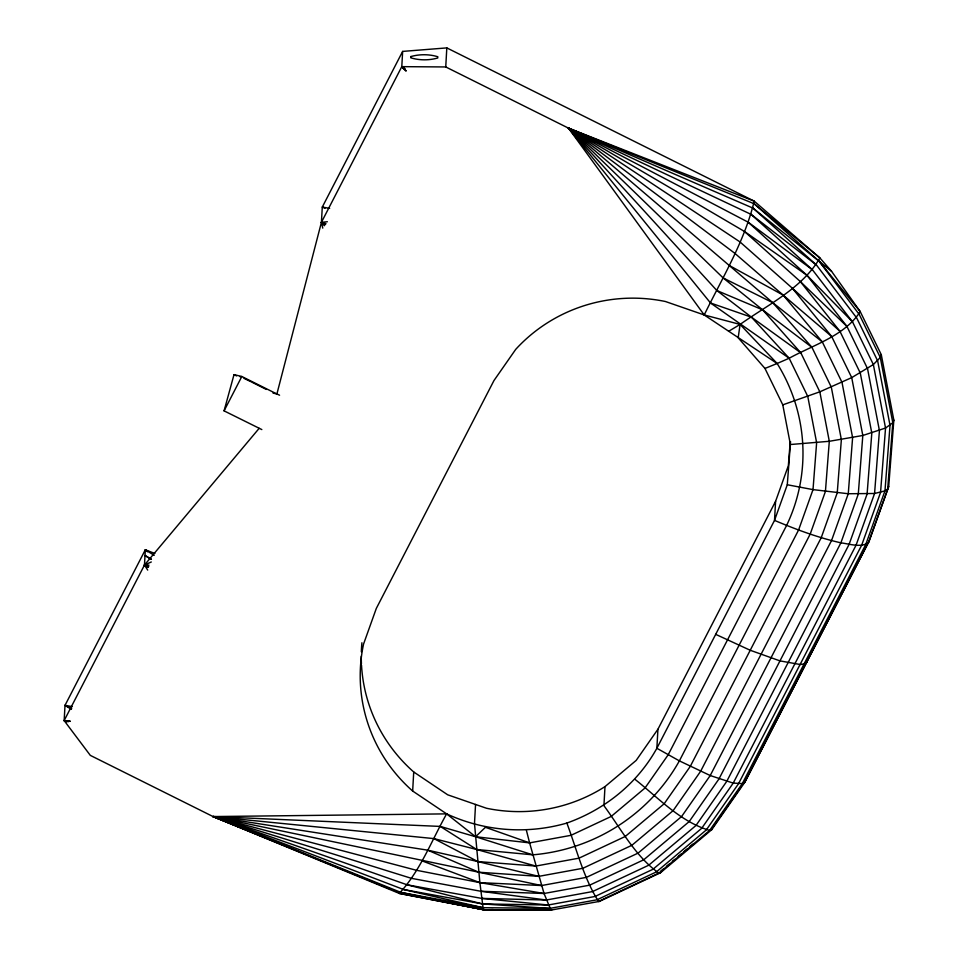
<?xml version="1.0" encoding="UTF-8"?>
<svg xmlns="http://www.w3.org/2000/svg" width="958" height="958" viewBox="0 0 958 958"><rect width="100%" height="100%" fill="white"/><g stroke="black" fill="none" stroke-linecap="round" stroke-linejoin="round"><path stroke-width="1.44" d="M322.762 228.124L321.421 222.328L401.797 66.653L445.745 66.952L568.489 128.144L716.895 290.561L751.515 317.218L789.164 358.244L807.762 396.408L816.635 442.692L813.007 489.622L798.589 530.002L679.378 760.88C649.308 814.635 594.044 849.674 532.768 854.835L475.575 836.741L446.62 813.869L412.659 791.033A157.555 154.549 3.2 0 1 363.561 644.063L376.314 608.426L493.981 380.53L515.715 349.371A157.555 154.549 3.2 0 1 665.415 301.507L704.214 314.954C722.308 277.904 744.51 241.416 754.209 201.144L446.811 47.9L402.647 51.409L322.283 207.084L321.421 222.328L276.898 393.978L279.58 395.211M154.837 553.473L145.329 549.784L65.012 705.351L64.162 720.596L90.303 755.371L213.047 816.563L399.282 893.407L483.946 909.801L551.712 910.1L483.574 909.669L399.282 893.407L398.528 892.437M66.928 721.673L64.162 720.596L144.478 565.028L145.329 549.784L154.202 555.365M402.647 51.409L401.797 66.653L405.893 71.012M445.745 66.952L446.811 47.9M412.659 791.033L413.724 771.98A157.555 154.549 3.2 0 1 361.513 665.235M475.551 804.457L474.485 823.521L479.874 882.629L483.071 907.693L483.946 909.801L493.693 909.621M790.194 441.854L788.35 465.696L775.585 501.333L657.93 729.23L636.196 760.389L604.989 786.614L603.923 805.678C620.988 828.754 635.142 856.212 658.865 873.109L660.445 872.774L711.782 829.628L744.725 782.375L869.301 540.731L888.701 486.544L893.838 420.131L881.276 354.652L860.212 311.578L831.544 271.282L819.868 257.918L754.209 201.144L568.489 128.144L704.214 314.954L777.142 363.489C807.642 412.419 811.582 473.276 786.626 525.391L668.181 754.796L644.974 788.051L611.156 816.467L570.98 835.328L529.606 842.884L475.575 836.741L440.273 826.419L213.047 816.563L362.543 877.72M657.93 729.23L656.865 748.282C637.274 783.62 604.726 809.558 566.861 823.066C526.948 834.574 484.305 831.316 446.62 813.869L213.047 816.563L400.983 892.437L483.574 909.669M775.585 501.333L774.519 520.386L656.865 748.282L679.378 760.88L710.225 775.537L733.229 783.105L742.33 783.56L744.725 782.375L869.301 540.731M790.554 441.59L787.284 484.748L774.519 520.386C796.05 529.451 818.06 537.678 840.885 542.827C849.734 543.964 860.033 547.725 868.355 542.935L888.701 486.544M754.126 203.731L818.934 261.007L860.212 311.578C844.776 335.815 813.402 344.892 789.164 358.244L710.525 302.991L568.489 128.144L754.126 203.731L819.868 257.918C802.804 287.855 767.466 304.919 740.091 324.427L738.175 337.779L764.975 368.447L782.782 404.851L790.398 444.524L829.305 441.291L862.811 435.483L885.539 428.034L892.808 422.741L893.838 420.131M261.833 429.579L224.076 410.862L234.015 374.626L241.823 376.494L276.898 393.978L272.994 393.043M881.276 354.652L880.294 357.478L873.361 364.531L851.722 377.62L819.82 391.822L782.782 404.851M712.584 827.652L711.782 829.628L709.662 830.406L658.865 873.109L598.499 901.43C583.446 877.6 576.716 849.303 566.861 823.066M807.462 660.493L806.552 662.661L804.085 663.99L800.11 664.493L779.968 660.888L750.258 650.278L715.686 634.34M399.282 893.407C420.251 870.918 431.627 840.537 446.62 813.869M224.076 410.862L241.823 376.494M713.435 826.443L718.512 819.15M720.212 816.719L740.546 787.56M742.234 785.129L745.623 780.267M147.7 570.082L144.478 565.028L259.151 428.346M475.575 836.741L485.431 827.305L529.606 842.884L544.048 893.491L550.934 910.1L599.457 901.394L660.445 872.774L661.08 870.942L663.367 869.026M666.804 866.14L669.091 864.212M672.528 861.326L674.815 859.398M678.24 856.512L681.677 853.626M683.964 851.71L687.401 848.824M689.688 846.896L693.125 844.01M728.595 331.336L740.091 324.427L777.142 363.489L789.164 358.244M148.957 565.148L144.478 565.028L148.346 567.304L144.478 565.028L151.304 561.975M764.975 368.447L777.142 363.489M253.235 832.358L213.047 816.563L427.711 850.165L477.791 861.553L535.833 866.056L579.051 858.152L625.275 836.454L664.181 803.75L690.251 766.424L810.193 534.109L825.425 491.454L829.305 441.291L819.82 391.822L800.828 352.831L762.64 309.841L723.158 277.94L568.489 128.144L753.084 208.173L831.544 271.282M751.084 214.376L812.432 269.785L852.56 321.936L873.361 364.531L885.539 428.034L880.558 492.424L861.685 545.162L738.474 783.8L706.285 829.963L656.338 871.936L597.002 899.79L549.76 908.4L483.071 907.693L403.617 889.539L213.047 816.563L478.808 872.223L538.779 876.354L582.859 868.295L631.909 845.279L673.187 810.576L700.585 771.346L760.951 654.506L821.245 537.654L837.244 492.831L841.364 439.602L831.305 387.116L811.929 347.323L772.843 302.728L568.489 128.144L751.084 214.376L816.432 264.983L856.692 317.924L877.636 360.795L890.03 425.388L884.964 490.891L865.793 544.419L742.33 783.56L709.662 830.406C680.479 821.904 658.421 797.918 635.13 779.453M535.833 866.056L476.689 849.506L433.926 838.609L213.047 816.563L416.299 870.247L479.874 882.629L541.533 885.551L586.416 877.36L638.1 853.111L681.593 816.539L710.225 775.537L831.532 540.575L848.261 493.741L852.608 437.65L841.998 382.35L822.263 341.838L783.189 295.148L734.834 253.319L568.489 128.144L748.174 222.196L812.432 269.785M549.76 908.4L482.425 903.909L407.102 884.797L213.047 816.563L411.365 878.318L480.82 891.263L544.048 893.491L589.661 885.168L643.728 859.793L689.233 821.545L718.979 778.926L779.968 660.888L840.885 542.827L858.272 494.148L862.811 435.483L851.722 377.62L831.652 336.462L792.23 288.107L739.959 241.895L568.489 128.144L744.438 231.441L806.995 275.305L852.56 321.936M407.102 884.797L481.67 898.4L546.288 900.017L592.547 891.575L648.71 865.23L695.975 825.497L726.691 781.465L787.943 662.924L849.111 544.348L867.098 494.065L871.804 433.124L860.284 373.021L839.927 331.288L800.217 281.448L744.438 231.441M403.617 889.539L482.425 903.909L548.204 905.011L595.002 896.484L652.937 869.301L701.687 828.311L733.229 783.105L794.697 664.134L856.093 545.138L874.57 493.49L879.432 430.633L867.541 368.638L846.932 326.415L806.995 275.305L748.174 222.196M324.343 225.729L321.421 222.328L327.349 221.741M598.499 901.43L599.457 901.394M492.831 909.621L483.946 909.801L431.83 899.215M70.114 721.063L64.162 720.596L66.976 721.566M532.768 854.835L476.689 849.506L440.273 826.419M481.67 898.4L548.204 905.011M70.054 721.374L64.162 720.596L67.024 721.434M480.82 891.263L546.288 900.017M544.048 893.491L479.874 882.629L421.795 860.787M329.648 208.341L322.283 207.084L325.037 208.245M71.311 709.303L65.012 705.351L72.377 706.633M68.569 721.41L64.162 720.596L68.521 721.637M400.983 892.437L483.071 907.693M787.284 484.748L813.007 489.622L848.261 493.741L874.57 493.49L884.964 490.891L887.695 488.915L892.808 422.741L880.294 357.478L859.254 314.452L818.934 261.007M407.222 894.209L410.12 894.796M421.7 897.155L428.933 898.616M541.533 885.551L478.808 872.223L427.711 850.165M538.779 876.354L477.791 861.553L433.926 838.609M704.214 314.954L740.091 324.427M240.039 376.566L240.278 376.877M148.322 567.34L144.478 565.028L148.753 566.346M710.525 302.991L751.515 317.218L800.828 352.831M325.648 223.813L321.421 222.328L325.648 223.801L321.421 222.328L325.157 224.795M321.421 222.328L324.247 223.31M365.309 878.857L390.229 889.048M394.385 890.748L397.151 891.874M716.895 290.561L762.64 309.841L811.929 347.323M243.919 378.326L250.9 381.691M65.012 705.351L71.718 708.621M251.918 382.194L266.324 389.427M723.158 277.94L772.843 302.728L822.263 341.838M234.015 374.626L236.614 375.919M404.468 67.994L401.797 66.653L406.12 70.772M729.194 265.426L783.189 295.148L831.652 336.462M147.053 566.525L144.478 565.028L147.089 566.489M144.478 565.028L147.077 566.513M404.372 68.138L401.797 66.653L405.222 69.551M404.3 68.305L401.797 66.653L405.366 69.323M413.724 771.98L447.685 794.805L486.496 808.253A157.555 154.549 3.2 0 0 604.989 786.614M753.084 208.173L816.432 264.983M792.23 288.107L839.927 331.288M145.329 549.784L147.544 551.796M800.217 281.448L846.932 326.415M526.433 830.442L529.606 842.884M361.429 663.75A157.555 154.549 3.2 0 1 361.274 656.29M361.346 651.787A157.555 154.549 3.2 0 1 361.908 642.77M410.874 56.558L410.802 57.815C419.364 60.45 429.124 60.462 437.734 57.995L437.806 56.75C429.244 54.103 419.484 54.103 410.874 56.558M151.4 559.316L145.017 555.508L151.364 559.352"/></g></svg>
